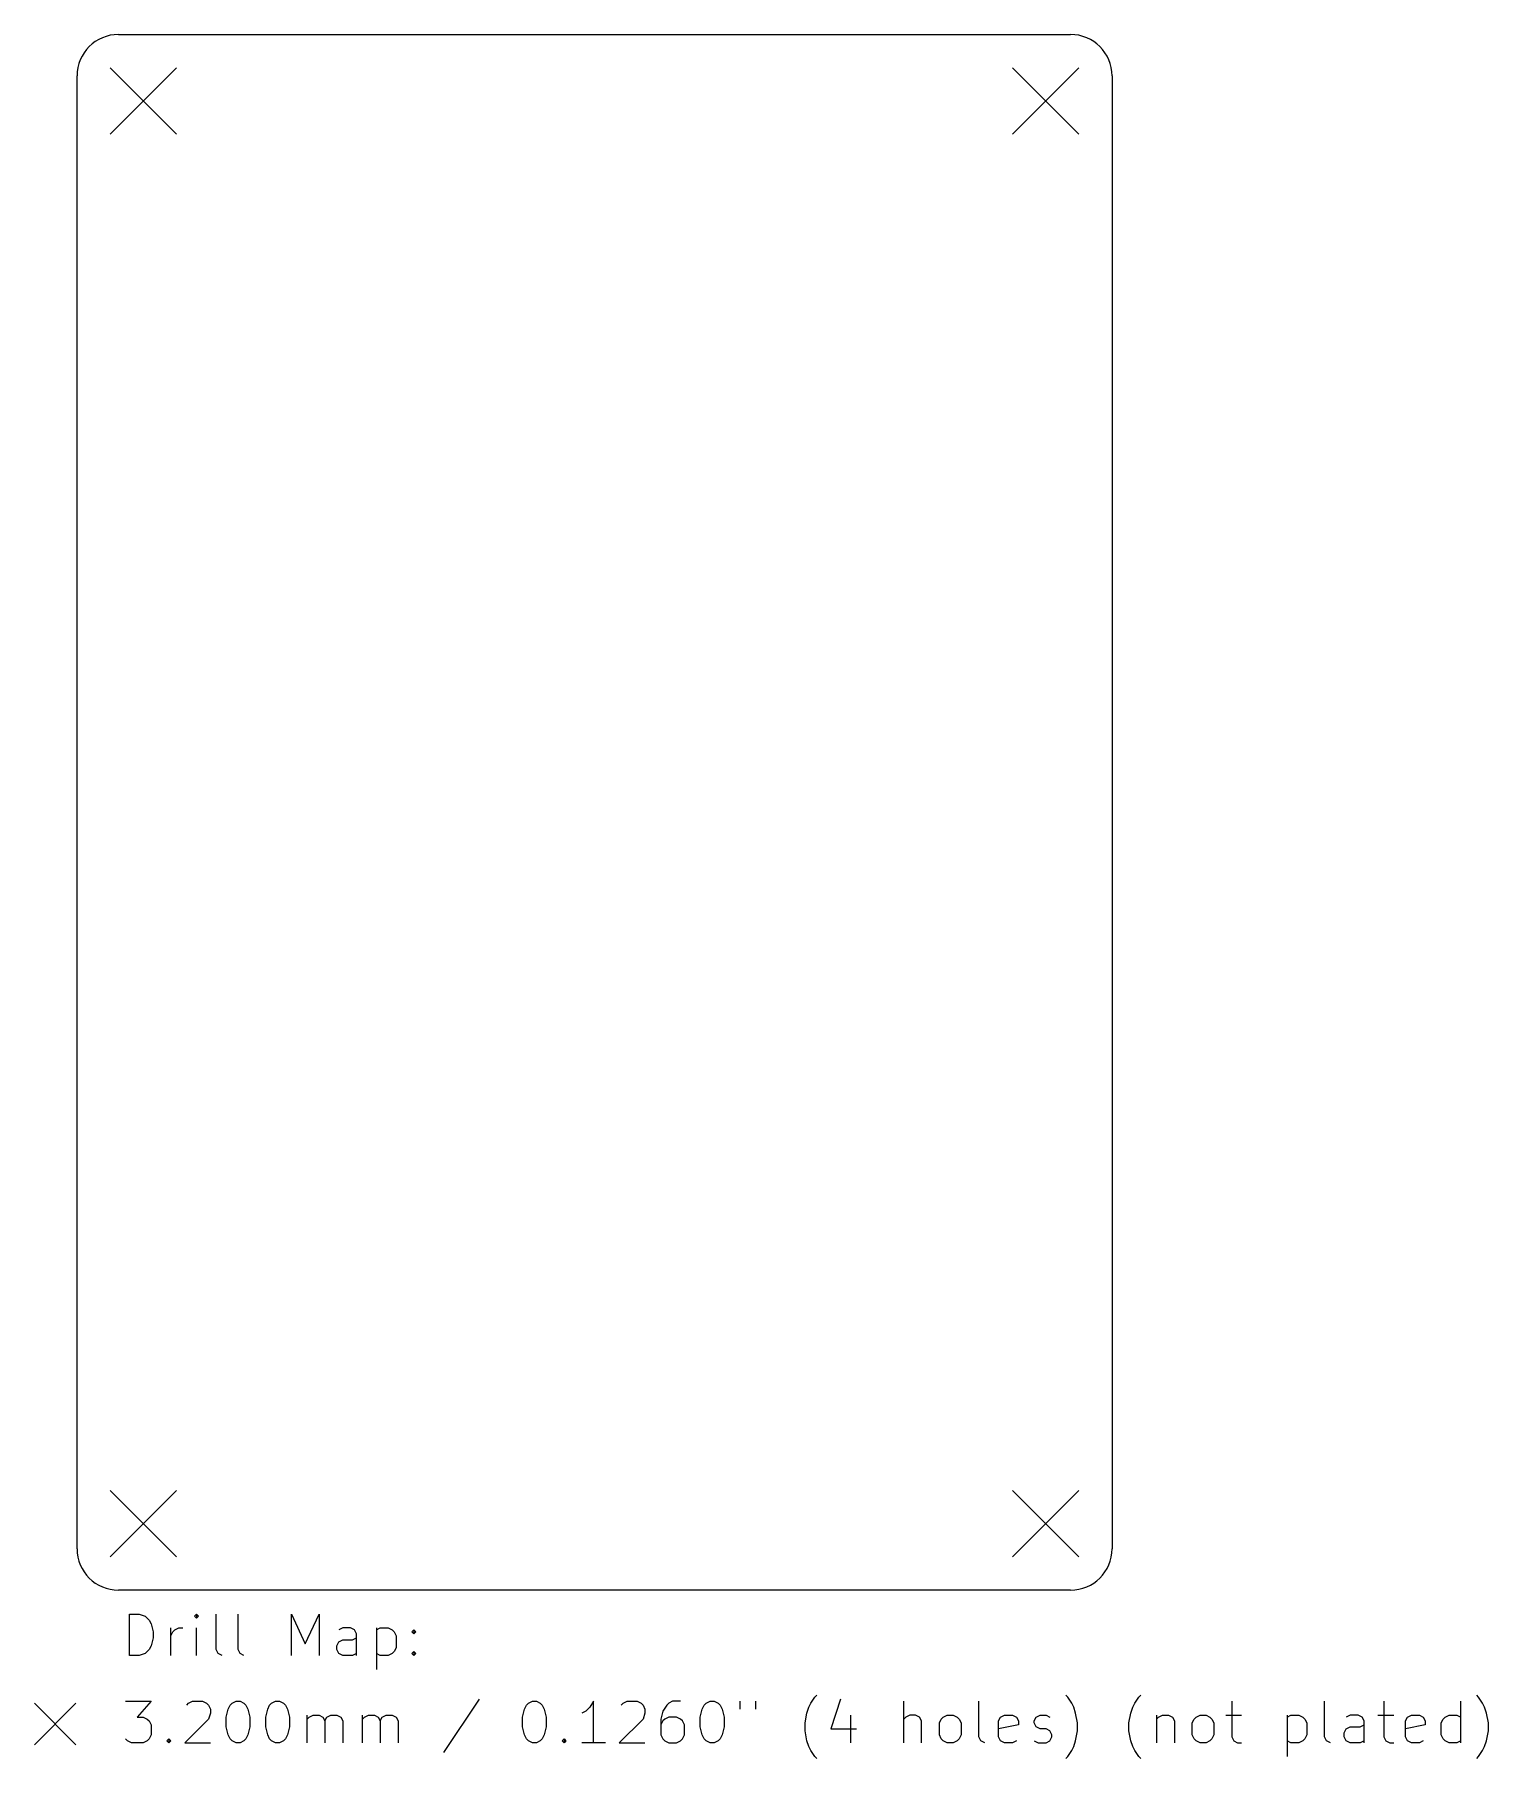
# Model space of a CAD drawing. Extents: x 16.2 to 86.3, y -110.2 to -27.1.
import ezdxf

# ---------------------------------------------------------------- set-up
doc = ezdxf.new("R2010")
doc.units = 0
doc.layers.add('BLACK', color=7, linetype='CONTINUOUS')

msp = doc.modelspace()

# ---------------------------------------------------------------- linework, layer by layer
at = {"layer": 'BLACK', "linetype": 'CONTINUOUS'}
for p, q in [((20.3, -27.1), (66.2, -27.1)), ((19.9, -28.7), (23.1, -31.9)), ((23.1, -28.7), (19.9, -31.9)), ((63.4, -28.7), (66.6, -31.9)), ((66.6, -28.7), (63.4, -31.9)), ((18.3, -100.1), (18.3, -29.1)), ((68.2, -29.1), (68.2, -100.1)), ((19.9, -97.3), (23.1, -100.5)), ((23.1, -97.3), (19.9, -100.5)), ((63.4, -97.3), (66.6, -100.5)), ((66.6, -97.3), (63.4, -100.5)), ((66.2, -102.1), (20.3, -102.1)), ((20.8262, -105.255), (20.8262, -103.255)), ((20.8262, -103.255), (21.3024, -103.255)), ((21.3024, -103.255), (21.5881, -103.35)), ((21.5881, -103.35), (21.7786, -103.54)), ((21.7786, -103.54), (21.8738, -103.731)), ((21.8738, -103.731), (21.969, -104.112)), ((24.0643, -103.255), (23.969, -103.35)), ((23.969, -103.35), (24.0643, -103.445)), ((24.1595, -103.35), (24.0643, -103.255)), ((24.0643, -103.255), (24.0643, -103.445)), ((24.0643, -103.445), (24.1595, -103.35)), ((25.0167, -104.969), (25.0167, -103.255)), ((26.0643, -104.969), (26.0643, -103.255)), ((28.6357, -105.255), (28.6357, -103.255)), ((28.6357, -103.255), (29.3024, -104.683)), ((29.3024, -104.683), (29.969, -103.255)), ((29.969, -103.255), (29.969, -105.255)), ((21.969, -104.398), (21.8738, -104.779)), ((21.969, -104.112), (21.969, -104.398)), ((22.8262, -105.255), (22.8262, -103.921)), ((22.8262, -104.302), (22.9214, -104.112)), ((22.9214, -104.112), (23.0167, -104.017)), ((23.0167, -104.017), (23.2071, -103.921)), ((23.2071, -103.921), (23.3976, -103.921)), ((24.0643, -105.255), (24.0643, -103.921)), ((30.8262, -104.779), (30.9214, -104.588)), ((31.1119, -103.921), (30.9214, -104.017)), ((30.9214, -104.588), (31.1119, -104.493)), ((31.4929, -103.921), (31.1119, -103.921)), ((31.1119, -104.493), (31.5881, -104.493)), ((31.6833, -104.017), (31.4929, -103.921)), ((31.5881, -104.493), (31.7786, -104.398)), ((31.7786, -104.207), (31.6833, -104.017)), ((31.7786, -105.255), (31.7786, -104.207)), ((32.731, -103.921), (32.731, -105.921)), ((32.731, -104.017), (32.9214, -103.921)), ((32.9214, -103.921), (33.3024, -103.921)), ((33.3024, -103.921), (33.4929, -104.017)), ((33.4929, -104.017), (33.5881, -104.112)), ((33.5881, -104.112), (33.6833, -104.302)), ((33.6833, -104.302), (33.6833, -104.874)), ((34.4452, -104.112), (34.5405, -104.017)), ((34.5405, -104.207), (34.4452, -104.112)), ((34.5405, -104.017), (34.6357, -104.112)), ((34.5405, -104.017), (34.5405, -104.207)), ((34.6357, -104.112), (34.5405, -104.207)), ((21.3024, -105.255), (20.8262, -105.255)), ((21.5881, -105.16), (21.3024, -105.255)), ((21.7786, -104.969), (21.5881, -105.16)), ((21.8738, -104.779), (21.7786, -104.969)), ((25.1119, -105.16), (25.0167, -104.969)), ((25.3024, -105.255), (25.1119, -105.16)), ((26.1595, -105.16), (26.0643, -104.969)), ((26.35, -105.255), (26.1595, -105.16)), ((30.8262, -104.969), (30.8262, -104.779)), ((30.9214, -105.16), (30.8262, -104.969)), ((31.1119, -105.255), (30.9214, -105.16)), ((31.5881, -105.255), (31.1119, -105.255)), ((31.7786, -105.16), (31.5881, -105.255)), ((32.9214, -105.255), (32.731, -105.16)), ((33.3024, -105.255), (32.9214, -105.255)), ((33.4929, -105.16), (33.3024, -105.255)), ((33.5881, -105.064), (33.4929, -105.16)), ((33.6833, -104.874), (33.5881, -105.064)), ((34.4452, -105.16), (34.5405, -105.064)), ((34.5405, -105.255), (34.4452, -105.16)), ((34.5405, -105.064), (34.6357, -105.16)), ((34.5405, -105.064), (34.5405, -105.255)), ((34.6357, -105.16), (34.5405, -105.255)), ((53.8738, -107.264), (53.969, -107.169)), ((66.0643, -107.264), (65.969, -107.169)), ((69.4929, -107.264), (69.5881, -107.169)), ((85.8738, -107.264), (85.7786, -107.169)), ((16.25, -107.55), (18.25, -109.55)), ((18.25, -107.55), (16.25, -109.55)), ((20.6357, -107.455), (21.8738, -107.455)), ((21.8738, -107.455), (21.2071, -108.217)), ((23.5881, -107.645), (23.6833, -107.55)), ((23.6833, -107.55), (23.8738, -107.455)), ((23.8738, -107.455), (24.35, -107.455)), ((24.35, -107.455), (24.5405, -107.55)), ((24.5405, -107.55), (24.6357, -107.645)), ((24.6357, -107.645), (24.731, -107.836)), ((24.731, -108.026), (24.6357, -108.312)), ((24.731, -107.836), (24.731, -108.026)), ((25.4929, -108.217), (25.5881, -107.836)), ((25.5881, -107.836), (25.6833, -107.645)), ((25.6833, -107.645), (25.7786, -107.55)), ((25.7786, -107.55), (25.969, -107.455)), ((25.969, -107.455), (26.1595, -107.455)), ((26.1595, -107.455), (26.35, -107.55)), ((26.35, -107.55), (26.4452, -107.645)), ((26.4452, -107.645), (26.5405, -107.836)), ((26.5405, -107.836), (26.6357, -108.217)), ((27.3976, -108.217), (27.4929, -107.836)), ((27.4929, -107.836), (27.5881, -107.645)), ((27.5881, -107.645), (27.6833, -107.55)), ((27.6833, -107.55), (27.8738, -107.455)), ((27.8738, -107.455), (28.0643, -107.455)), ((28.0643, -107.455), (28.2548, -107.55)), ((28.2548, -107.55), (28.35, -107.645)), ((28.35, -107.645), (28.4452, -107.836)), ((28.4452, -107.836), (28.5405, -108.217)), ((37.6833, -107.36), (35.969, -109.931)), ((39.7786, -108.217), (39.8738, -107.836)), ((39.8738, -107.836), (39.969, -107.645)), ((39.969, -107.645), (40.0643, -107.55)), ((40.0643, -107.55), (40.2548, -107.455)), ((40.2548, -107.455), (40.4452, -107.455)), ((40.4452, -107.455), (40.6357, -107.55)), ((40.6357, -107.55), (40.731, -107.645)), ((40.731, -107.645), (40.8262, -107.836)), ((40.8262, -107.836), (40.9214, -108.217)), ((42.8262, -107.931), (42.6357, -108.026)), ((43.0167, -107.74), (42.8262, -107.931)), ((43.2071, -107.455), (43.0167, -107.74)), ((43.2071, -109.455), (43.2071, -107.455)), ((44.5405, -107.645), (44.6357, -107.55)), ((44.6357, -107.55), (44.8262, -107.455)), ((44.8262, -107.455), (45.3024, -107.455)), ((45.3024, -107.455), (45.4929, -107.55)), ((45.4929, -107.55), (45.5881, -107.645)), ((45.5881, -107.645), (45.6833, -107.836)), ((45.6833, -108.026), (45.5881, -108.312)), ((45.6833, -107.836), (45.6833, -108.026)), ((46.5405, -107.931), (46.4452, -108.312)), ((46.731, -107.645), (46.5405, -107.931)), ((46.8262, -107.55), (46.731, -107.645)), ((47.0167, -107.455), (46.8262, -107.55)), ((47.3976, -107.455), (47.0167, -107.455)), ((48.35, -108.217), (48.4452, -107.836)), ((48.4452, -107.836), (48.5405, -107.645)), ((48.5405, -107.645), (48.6357, -107.55)), ((48.6357, -107.55), (48.8262, -107.455)), ((48.8262, -107.455), (49.0167, -107.455)), ((49.0167, -107.455), (49.2071, -107.55)), ((49.2071, -107.55), (49.3024, -107.645)), ((49.3024, -107.645), (49.3976, -107.836)), ((49.3976, -107.836), (49.4929, -108.217)), ((50.2548, -107.455), (50.2548, -107.836)), ((51.0167, -107.455), (51.0167, -107.836)), ((53.3976, -108.502), (53.4929, -108.026)), ((53.4929, -108.026), (53.5881, -107.74)), ((53.5881, -107.74), (53.6833, -107.55)), ((53.6833, -107.55), (53.8738, -107.264)), ((55.1119, -107.36), (54.6357, -108.788)), ((58.1595, -109.455), (58.1595, -107.455)), ((61.7786, -109.169), (61.7786, -107.455)), ((66.2548, -107.55), (66.0643, -107.264)), ((66.35, -107.74), (66.2548, -107.55)), ((66.4452, -108.026), (66.35, -107.74)), ((66.5405, -108.502), (66.4452, -108.026)), ((69.0167, -108.502), (69.1119, -108.026)), ((69.1119, -108.026), (69.2071, -107.74)), ((69.2071, -107.74), (69.3024, -107.55)), ((69.3024, -107.55), (69.4929, -107.264)), ((73.969, -107.455), (73.969, -109.169)), ((78.4452, -109.169), (78.4452, -107.455)), ((81.3024, -107.455), (81.3024, -109.169)), ((85.0167, -109.455), (85.0167, -107.455)), ((86.0643, -107.55), (85.8738, -107.264)), ((86.1595, -107.74), (86.0643, -107.55)), ((86.2548, -108.026), (86.1595, -107.74)), ((86.35, -108.502), (86.2548, -108.026)), ((21.2071, -108.217), (21.4929, -108.217)), ((21.4929, -108.217), (21.6833, -108.312)), ((21.6833, -108.312), (21.7786, -108.407)), ((21.7786, -108.407), (21.8738, -108.598)), ((21.8738, -108.598), (21.8738, -109.074)), ((24.6357, -108.312), (23.4929, -109.455)), ((25.4929, -108.693), (25.4929, -108.217)), ((25.5881, -109.074), (25.4929, -108.693)), ((26.6357, -108.693), (26.5405, -109.074)), ((26.6357, -108.217), (26.6357, -108.693)), ((27.3976, -108.693), (27.3976, -108.217)), ((27.4929, -109.074), (27.3976, -108.693)), ((28.5405, -108.693), (28.4452, -109.074)), ((28.5405, -108.217), (28.5405, -108.693)), ((29.3976, -109.455), (29.3976, -108.121)), ((29.3976, -108.312), (29.4929, -108.217)), ((29.4929, -108.217), (29.6833, -108.121)), ((29.6833, -108.121), (29.969, -108.121)), ((29.969, -108.121), (30.1595, -108.217)), ((30.1595, -108.217), (30.2548, -108.407)), ((30.2548, -108.407), (30.35, -108.217)), ((30.2548, -108.407), (30.2548, -109.455)), ((30.35, -108.217), (30.5405, -108.121)), ((30.5405, -108.121), (30.8262, -108.121)), ((30.8262, -108.121), (31.0167, -108.217)), ((31.0167, -108.217), (31.1119, -108.407)), ((31.1119, -108.407), (31.1119, -109.455)), ((32.0643, -109.455), (32.0643, -108.121)), ((32.0643, -108.312), (32.1595, -108.217)), ((32.1595, -108.217), (32.35, -108.121)), ((32.35, -108.121), (32.6357, -108.121)), ((32.6357, -108.121), (32.8262, -108.217)), ((32.8262, -108.217), (32.9214, -108.407)), ((32.9214, -108.407), (33.0167, -108.217)), ((32.9214, -108.407), (32.9214, -109.455)), ((33.0167, -108.217), (33.2071, -108.121)), ((33.2071, -108.121), (33.4929, -108.121)), ((33.4929, -108.121), (33.6833, -108.217)), ((33.6833, -108.217), (33.7786, -108.407)), ((33.7786, -108.407), (33.7786, -109.455)), ((39.7786, -108.693), (39.7786, -108.217)), ((39.8738, -109.074), (39.7786, -108.693)), ((40.9214, -108.693), (40.8262, -109.074)), ((40.9214, -108.217), (40.9214, -108.693)), ((45.5881, -108.312), (44.4452, -109.455)), ((46.4452, -108.312), (46.4452, -109.074)), ((46.5405, -108.407), (46.4452, -108.598)), ((46.6357, -108.312), (46.5405, -108.407)), ((46.8262, -108.217), (46.6357, -108.312)), ((47.2071, -108.217), (46.8262, -108.217)), ((47.3976, -108.312), (47.2071, -108.217)), ((47.4929, -108.407), (47.3976, -108.312)), ((47.5881, -108.598), (47.4929, -108.407)), ((47.5881, -109.074), (47.5881, -108.598)), ((48.35, -108.693), (48.35, -108.217)), ((48.4452, -109.074), (48.35, -108.693)), ((49.4929, -108.693), (49.3976, -109.074)), ((49.4929, -108.217), (49.4929, -108.693)), ((53.3976, -108.883), (53.3976, -108.502)), ((53.4929, -109.36), (53.3976, -108.883)), ((54.6357, -108.788), (55.8738, -108.788)), ((55.5881, -108.121), (55.5881, -109.455)), ((58.2548, -108.217), (58.1595, -108.312)), ((58.4452, -108.121), (58.2548, -108.217)), ((58.731, -108.121), (58.4452, -108.121)), ((58.9214, -108.217), (58.731, -108.121)), ((59.0167, -108.407), (58.9214, -108.217)), ((59.0167, -109.455), (59.0167, -108.407)), ((59.8738, -108.502), (59.969, -108.312)), ((59.8738, -109.074), (59.8738, -108.502)), ((59.969, -108.312), (60.0643, -108.217)), ((60.0643, -108.217), (60.2548, -108.121)), ((60.2548, -108.121), (60.5405, -108.121)), ((60.5405, -108.121), (60.731, -108.217)), ((60.731, -108.217), (60.8262, -108.312)), ((60.8262, -108.312), (60.9214, -108.502)), ((60.9214, -108.502), (60.9214, -109.074)), ((62.731, -108.407), (62.8262, -108.217)), ((62.731, -109.169), (62.731, -108.407)), ((63.6833, -108.598), (62.731, -108.788)), ((62.8262, -108.217), (63.0167, -108.121)), ((63.0167, -108.121), (63.3976, -108.121)), ((63.3976, -108.121), (63.5881, -108.217)), ((63.5881, -108.217), (63.6833, -108.407)), ((63.6833, -108.407), (63.6833, -108.598)), ((64.4452, -108.407), (64.5405, -108.217)), ((64.4452, -108.502), (64.4452, -108.407)), ((64.5405, -108.693), (64.4452, -108.502)), ((64.5405, -108.217), (64.731, -108.121)), ((64.731, -108.788), (64.5405, -108.693)), ((64.731, -108.121), (65.0167, -108.121)), ((65.0167, -108.788), (64.731, -108.788)), ((65.0167, -108.121), (65.2071, -108.217)), ((65.2071, -108.883), (65.0167, -108.788)), ((65.3024, -109.074), (65.2071, -108.883)), ((66.4452, -109.36), (66.5405, -108.883)), ((66.5405, -108.883), (66.5405, -108.502)), ((69.0167, -108.883), (69.0167, -108.502)), ((69.1119, -109.36), (69.0167, -108.883)), ((70.35, -108.121), (70.35, -109.455)), ((70.35, -108.312), (70.4452, -108.217)), ((70.4452, -108.217), (70.6357, -108.121)), ((70.6357, -108.121), (70.9214, -108.121)), ((70.9214, -108.121), (71.1119, -108.217)), ((71.1119, -108.217), (71.2071, -108.407)), ((71.2071, -108.407), (71.2071, -109.455)), ((72.0643, -108.502), (72.1595, -108.312)), ((72.0643, -109.074), (72.0643, -108.502)), ((72.1595, -108.312), (72.2548, -108.217)), ((72.2548, -108.217), (72.4452, -108.121)), ((72.4452, -108.121), (72.731, -108.121)), ((72.731, -108.121), (72.9214, -108.217)), ((72.9214, -108.217), (73.0167, -108.312)), ((73.0167, -108.312), (73.1119, -108.502)), ((73.1119, -108.502), (73.1119, -109.074)), ((73.6833, -108.121), (74.4452, -108.121)), ((76.6357, -108.121), (76.6357, -110.121)), ((76.6357, -108.217), (76.8262, -108.121)), ((76.8262, -108.121), (77.2071, -108.121)), ((77.2071, -108.121), (77.3976, -108.217)), ((77.3976, -108.217), (77.4929, -108.312)), ((77.4929, -108.312), (77.5881, -108.502)), ((77.5881, -108.502), (77.5881, -109.074)), ((79.3976, -108.979), (79.4929, -108.788)), ((79.6833, -108.121), (79.4929, -108.217)), ((79.4929, -108.788), (79.6833, -108.693)), ((80.0643, -108.121), (79.6833, -108.121)), ((79.6833, -108.693), (80.1595, -108.693)), ((80.2548, -108.217), (80.0643, -108.121)), ((80.1595, -108.693), (80.35, -108.598)), ((80.35, -108.407), (80.2548, -108.217)), ((80.35, -109.455), (80.35, -108.407)), ((81.0167, -108.121), (81.7786, -108.121)), ((82.35, -108.407), (82.4452, -108.217)), ((82.35, -109.169), (82.35, -108.407)), ((83.3024, -108.598), (82.35, -108.788)), ((82.4452, -108.217), (82.6357, -108.121)), ((82.6357, -108.121), (83.0167, -108.121)), ((83.0167, -108.121), (83.2071, -108.217)), ((83.2071, -108.217), (83.3024, -108.407)), ((83.3024, -108.407), (83.3024, -108.598)), ((84.0643, -108.502), (84.1595, -108.312)), ((84.0643, -109.074), (84.0643, -108.502)), ((84.1595, -108.312), (84.2548, -108.217)), ((84.2548, -108.217), (84.4452, -108.121)), ((84.4452, -108.121), (84.8262, -108.121)), ((84.8262, -108.121), (85.0167, -108.217)), ((86.2548, -109.36), (86.35, -108.883)), ((86.35, -108.883), (86.35, -108.502)), ((20.731, -109.36), (20.6357, -109.264)), ((20.9214, -109.455), (20.731, -109.36)), ((21.4929, -109.455), (20.9214, -109.455)), ((21.6833, -109.36), (21.4929, -109.455)), ((21.7786, -109.264), (21.6833, -109.36)), ((21.8738, -109.074), (21.7786, -109.264)), ((22.6357, -109.36), (22.731, -109.264)), ((22.731, -109.455), (22.6357, -109.36)), ((22.731, -109.264), (22.8262, -109.36)), ((22.731, -109.264), (22.731, -109.455)), ((22.8262, -109.36), (22.731, -109.455)), ((23.4929, -109.455), (24.731, -109.455)), ((25.6833, -109.264), (25.5881, -109.074)), ((25.7786, -109.36), (25.6833, -109.264)), ((25.969, -109.455), (25.7786, -109.36)), ((26.1595, -109.455), (25.969, -109.455)), ((26.35, -109.36), (26.1595, -109.455)), ((26.4452, -109.264), (26.35, -109.36)), ((26.5405, -109.074), (26.4452, -109.264)), ((27.5881, -109.264), (27.4929, -109.074)), ((27.6833, -109.36), (27.5881, -109.264)), ((27.8738, -109.455), (27.6833, -109.36)), ((28.0643, -109.455), (27.8738, -109.455)), ((28.2548, -109.36), (28.0643, -109.455)), ((28.35, -109.264), (28.2548, -109.36)), ((28.4452, -109.074), (28.35, -109.264)), ((39.969, -109.264), (39.8738, -109.074)), ((40.0643, -109.36), (39.969, -109.264)), ((40.2548, -109.455), (40.0643, -109.36)), ((40.4452, -109.455), (40.2548, -109.455)), ((40.6357, -109.36), (40.4452, -109.455)), ((40.731, -109.264), (40.6357, -109.36)), ((40.8262, -109.074), (40.731, -109.264)), ((41.6833, -109.36), (41.7786, -109.264)), ((41.7786, -109.455), (41.6833, -109.36)), ((41.7786, -109.264), (41.8738, -109.36)), ((41.7786, -109.264), (41.7786, -109.455)), ((41.8738, -109.36), (41.7786, -109.455)), ((43.7786, -109.455), (42.6357, -109.455)), ((44.4452, -109.455), (45.6833, -109.455)), ((46.4452, -109.074), (46.5405, -109.264)), ((46.5405, -109.264), (46.6357, -109.36)), ((46.6357, -109.36), (46.8262, -109.455)), ((46.8262, -109.455), (47.2071, -109.455)), ((47.2071, -109.455), (47.3976, -109.36)), ((47.3976, -109.36), (47.4929, -109.264)), ((47.4929, -109.264), (47.5881, -109.074)), ((48.5405, -109.264), (48.4452, -109.074)), ((48.6357, -109.36), (48.5405, -109.264)), ((48.8262, -109.455), (48.6357, -109.36)), ((49.0167, -109.455), (48.8262, -109.455)), ((49.2071, -109.36), (49.0167, -109.455)), ((49.3024, -109.264), (49.2071, -109.36)), ((49.3976, -109.074), (49.3024, -109.264)), ((53.5881, -109.645), (53.4929, -109.36)), ((53.6833, -109.836), (53.5881, -109.645)), ((59.969, -109.264), (59.8738, -109.074)), ((60.0643, -109.36), (59.969, -109.264)), ((60.2548, -109.455), (60.0643, -109.36)), ((60.5405, -109.455), (60.2548, -109.455)), ((60.731, -109.36), (60.5405, -109.455)), ((60.8262, -109.264), (60.731, -109.36)), ((60.9214, -109.074), (60.8262, -109.264)), ((61.8738, -109.36), (61.7786, -109.169)), ((62.0643, -109.455), (61.8738, -109.36)), ((62.8262, -109.36), (62.731, -109.169)), ((63.0167, -109.455), (62.8262, -109.36)), ((63.3976, -109.455), (63.0167, -109.455)), ((63.5881, -109.36), (63.3976, -109.455)), ((64.4452, -109.36), (64.6357, -109.455)), ((64.6357, -109.455), (65.0167, -109.455)), ((65.0167, -109.455), (65.2071, -109.36)), ((65.2071, -109.36), (65.3024, -109.169)), ((65.3024, -109.169), (65.3024, -109.074)), ((66.2548, -109.836), (66.35, -109.645)), ((66.35, -109.645), (66.4452, -109.36)), ((69.2071, -109.645), (69.1119, -109.36)), ((69.3024, -109.836), (69.2071, -109.645)), ((72.1595, -109.264), (72.0643, -109.074)), ((72.2548, -109.36), (72.1595, -109.264)), ((72.4452, -109.455), (72.2548, -109.36)), ((72.731, -109.455), (72.4452, -109.455)), ((72.9214, -109.36), (72.731, -109.455)), ((73.0167, -109.264), (72.9214, -109.36)), ((73.1119, -109.074), (73.0167, -109.264)), ((73.969, -109.169), (74.0643, -109.36)), ((74.0643, -109.36), (74.2548, -109.455)), ((74.2548, -109.455), (74.4452, -109.455)), ((76.8262, -109.455), (76.6357, -109.36)), ((77.2071, -109.455), (76.8262, -109.455)), ((77.3976, -109.36), (77.2071, -109.455)), ((77.4929, -109.264), (77.3976, -109.36)), ((77.5881, -109.074), (77.4929, -109.264)), ((78.5405, -109.36), (78.4452, -109.169)), ((78.731, -109.455), (78.5405, -109.36)), ((79.3976, -109.169), (79.3976, -108.979)), ((79.4929, -109.36), (79.3976, -109.169)), ((79.6833, -109.455), (79.4929, -109.36)), ((80.1595, -109.455), (79.6833, -109.455)), ((80.35, -109.36), (80.1595, -109.455)), ((81.3024, -109.169), (81.3976, -109.36)), ((81.3976, -109.36), (81.5881, -109.455)), ((81.5881, -109.455), (81.7786, -109.455)), ((82.4452, -109.36), (82.35, -109.169)), ((82.6357, -109.455), (82.4452, -109.36)), ((83.0167, -109.455), (82.6357, -109.455)), ((83.2071, -109.36), (83.0167, -109.455)), ((84.1595, -109.264), (84.0643, -109.074)), ((84.2548, -109.36), (84.1595, -109.264)), ((84.4452, -109.455), (84.2548, -109.36)), ((84.8262, -109.455), (84.4452, -109.455)), ((85.0167, -109.36), (84.8262, -109.455)), ((86.0643, -109.836), (86.1595, -109.645)), ((86.1595, -109.645), (86.2548, -109.36)), ((53.8738, -110.121), (53.6833, -109.836)), ((53.969, -110.217), (53.8738, -110.121)), ((65.969, -110.217), (66.0643, -110.121)), ((66.0643, -110.121), (66.2548, -109.836)), ((69.4929, -110.121), (69.3024, -109.836)), ((69.5881, -110.217), (69.4929, -110.121)), ((85.7786, -110.217), (85.8738, -110.121)), ((85.8738, -110.121), (86.0643, -109.836))]:
    msp.add_line(p, q, dxfattribs=at)
at = {"layer": 'BLACK'}
for centre, start, end in [((20.3, -29.1), 90, 180), ((66.2, -29.1), 0, 90), ((20.3, -100.1), -180, -90), ((66.2, -100.1), -90, 0)]:
    msp.add_arc(centre, 2, start, end, dxfattribs=at)

doc.saveas('drawing.dxf')
